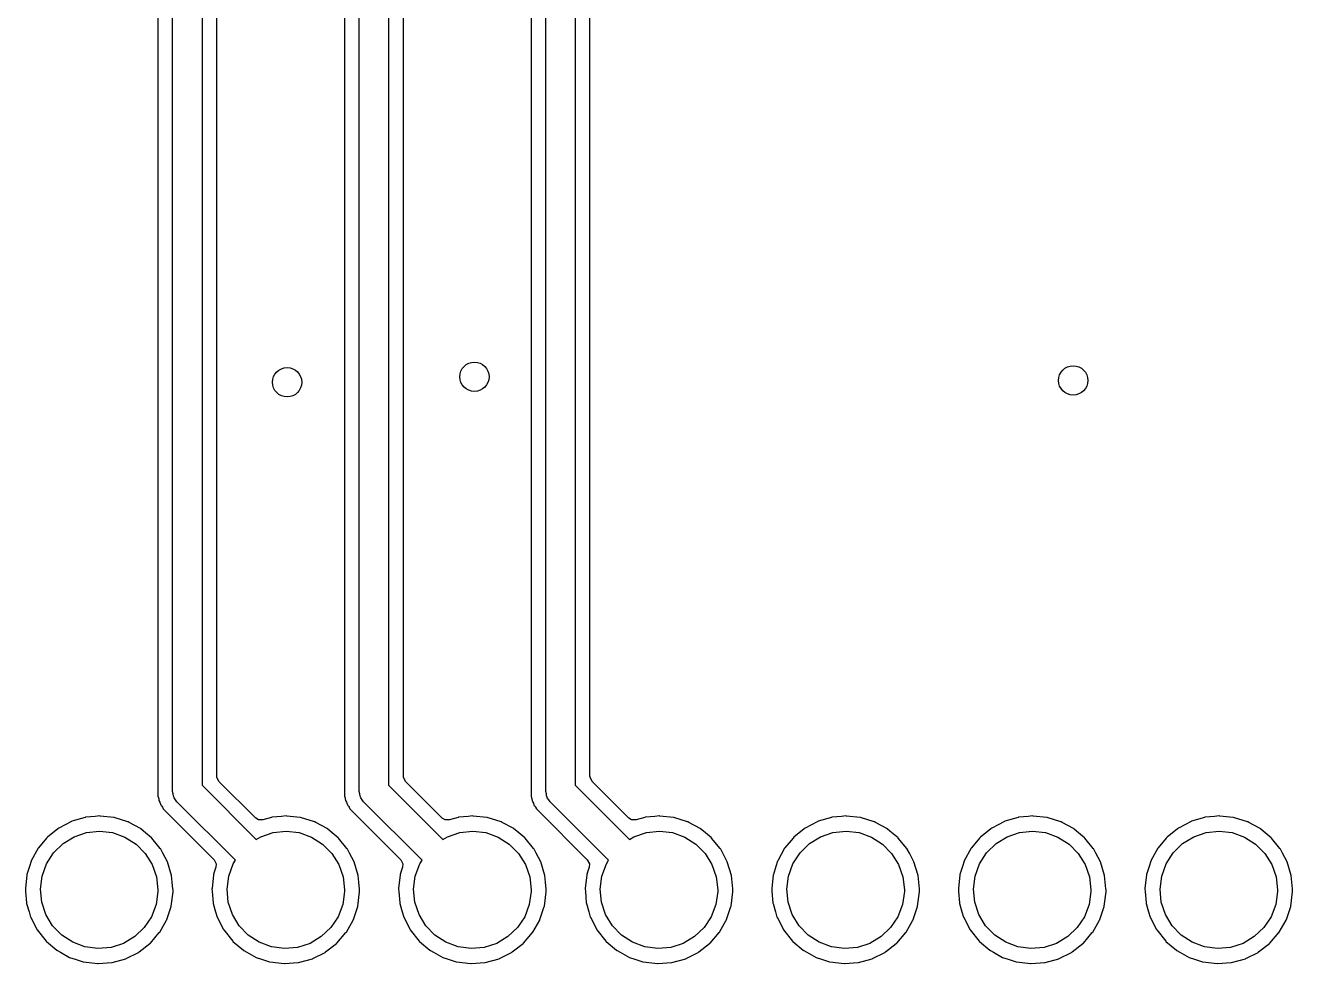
# Model space of a CAD drawing. Extents: x 0.4 to 11.3, y -7.9 to -0.4.
# Drawn here: x 4.69 to 5.37, y -5.23 to -4.727 of the extents above; entities that cross this region are included whole.
import ezdxf

# ---------------------------------------------------------------- set-up
doc = ezdxf.new("R2010")
doc.units = 0
doc.header["$MEASUREMENT"] = 0
doc.layers.add('BLACK', color=7, linetype='CONTINUOUS')

msp = doc.modelspace()

# ---------------------------------------------------------------- linework, layer by layer
at = {"layer": 'BLACK', "linetype": 'CONTINUOUS'}
for p, q in [((4.86935, -5.13762), (4.86935, -4.34387)), ((4.8851, -4.3406), (4.8851, -5.13436)), ((4.9851, -4.46148), (4.9851, -5.13436)), ((4.96935, -5.13762), (4.96935, -4.46474)), ((4.76935, -5.13762), (4.76935, -4.50096)), ((4.7851, -4.4977), (4.7851, -5.13436)), ((4.76146, -4.6238), (4.76146, -5.14012)), ((4.79299, -5.12947), (4.79299, -4.61831)), ((4.86146, -4.6238), (4.86146, -5.14012)), ((4.89299, -5.12947), (4.89299, -4.61831)), ((4.96146, -4.6238), (4.96146, -5.14012)), ((4.99299, -5.12947), (4.99299, -4.61831)), ((4.7851, -5.13436), (4.81414, -5.1634)), ((4.79304, -5.13008), (4.79299, -5.12947)), ((4.79413, -5.13223), (4.79304, -5.13008)), ((4.81387, -5.15196), (4.79413, -5.13223)), ((4.8851, -5.13436), (4.91414, -5.1634)), ((4.89304, -5.13008), (4.89299, -5.12947)), ((4.89413, -5.13223), (4.89304, -5.13008)), ((4.91387, -5.15196), (4.89413, -5.13223)), ((4.9851, -5.13436), (5.01414, -5.1634)), ((4.99304, -5.13008), (4.99299, -5.12947)), ((4.99413, -5.13223), (4.99304, -5.13008)), ((5.01387, -5.15196), (4.99413, -5.13223)), ((4.76146, -5.14012), (4.76175, -5.14102)), ((4.76175, -5.14102), (4.76189, -5.14161)), ((4.76964, -5.1389), (4.76935, -5.13762)), ((4.76979, -5.14021), (4.76964, -5.1389)), ((4.77003, -5.14059), (4.76979, -5.14021)), ((4.77013, -5.14103), (4.77003, -5.14059)), ((4.77095, -5.14206), (4.77013, -5.14103)), ((4.86146, -5.14012), (4.86175, -5.14102)), ((4.86175, -5.14102), (4.86189, -5.14161)), ((4.86964, -5.1389), (4.86935, -5.13762)), ((4.86979, -5.14021), (4.86964, -5.1389)), ((4.87003, -5.14059), (4.86979, -5.14021)), ((4.87013, -5.14103), (4.87003, -5.14059)), ((4.87095, -5.14206), (4.87013, -5.14103)), ((4.96146, -5.14012), (4.96175, -5.14102)), ((4.96175, -5.14102), (4.96189, -5.14161)), ((4.96964, -5.1389), (4.96935, -5.13762)), ((4.96979, -5.14021), (4.96964, -5.1389)), ((4.97003, -5.14059), (4.96979, -5.14021)), ((4.97013, -5.14103), (4.97003, -5.14059)), ((4.97095, -5.14206), (4.97013, -5.14103)), ((4.76189, -5.14161), (4.76204, -5.14255)), ((4.76204, -5.14255), (4.76247, -5.1434)), ((4.76247, -5.1434), (4.76271, -5.14396)), ((4.76271, -5.14396), (4.763, -5.14487)), ((4.763, -5.14487), (4.76318, -5.14511)), ((4.76318, -5.14511), (4.76356, -5.14563)), ((4.76356, -5.14563), (4.76388, -5.14616)), ((4.76388, -5.14616), (4.76431, -5.147)), ((4.76431, -5.147), (4.7652, -5.14789)), ((4.7652, -5.14789), (4.7652, -5.14789)), ((4.7652, -5.14789), (4.79158, -5.17427)), ((4.77165, -5.14318), (4.77095, -5.14206)), ((4.80299, -5.17452), (4.77165, -5.14318)), ((4.86189, -5.14161), (4.86204, -5.14255)), ((4.86204, -5.14255), (4.86247, -5.1434)), ((4.86247, -5.1434), (4.86271, -5.14396)), ((4.86271, -5.14396), (4.863, -5.14487)), ((4.863, -5.14487), (4.86318, -5.14511)), ((4.86318, -5.14511), (4.86356, -5.14563)), ((4.86356, -5.14563), (4.86388, -5.14616)), ((4.86388, -5.14616), (4.86431, -5.147)), ((4.86431, -5.147), (4.8652, -5.14789)), ((4.8652, -5.14789), (4.8652, -5.14789)), ((4.8652, -5.14789), (4.89158, -5.17427)), ((4.87165, -5.14318), (4.87095, -5.14206)), ((4.90299, -5.17452), (4.87165, -5.14318)), ((4.96189, -5.14161), (4.96204, -5.14255)), ((4.96204, -5.14255), (4.96247, -5.1434)), ((4.96247, -5.1434), (4.96271, -5.14396)), ((4.96271, -5.14396), (4.963, -5.14487)), ((4.963, -5.14487), (4.96318, -5.14511)), ((4.96318, -5.14511), (4.96356, -5.14563)), ((4.96356, -5.14563), (4.96388, -5.14616)), ((4.96388, -5.14616), (4.96431, -5.147)), ((4.96431, -5.147), (4.9652, -5.14789)), ((4.9652, -5.14789), (4.9652, -5.14789)), ((4.9652, -5.14789), (4.99158, -5.17427)), ((4.97165, -5.14318), (4.97095, -5.14206)), ((5.00299, -5.17452), (4.97165, -5.14318)), ((4.71517, -5.1537), (4.70833, -5.15727)), ((4.71536, -5.15364), (4.71517, -5.1537)), ((4.7224, -5.15157), (4.71536, -5.15364)), ((4.71536, -5.15364), (4.71536, -5.15364)), ((4.72258, -5.15151), (4.7224, -5.15157)), ((4.7224, -5.15157), (4.7224, -5.15157)), ((4.72277, -5.1515), (4.72258, -5.15151)), ((4.72775, -5.15104), (4.72277, -5.1515)), ((4.72277, -5.1515), (4.72277, -5.1515)), ((4.73028, -5.15081), (4.72775, -5.15104)), ((4.73047, -5.15083), (4.73028, -5.15081)), ((4.73777, -5.1516), (4.73047, -5.15083)), ((4.73047, -5.15083), (4.73047, -5.15083)), ((4.73796, -5.15162), (4.73777, -5.1516)), ((4.73777, -5.1516), (4.73777, -5.1516)), ((4.74534, -5.15391), (4.73796, -5.15162)), ((4.74551, -5.154), (4.74534, -5.15391)), ((4.74604, -5.15429), (4.74551, -5.154)), ((4.74551, -5.154), (4.74551, -5.154)), ((4.75213, -5.15758), (4.74604, -5.15429)), ((4.81532, -5.15288), (4.81387, -5.15196)), ((4.81772, -5.15294), (4.81532, -5.15288)), ((4.8224, -5.15157), (4.81772, -5.15294)), ((4.82258, -5.15151), (4.8224, -5.15157)), ((4.8224, -5.15157), (4.8224, -5.15157)), ((4.82277, -5.1515), (4.82258, -5.15151)), ((4.82775, -5.15104), (4.82277, -5.1515)), ((4.82277, -5.1515), (4.82277, -5.1515)), ((4.83028, -5.15081), (4.82775, -5.15104)), ((4.83047, -5.15083), (4.83028, -5.15081)), ((4.83777, -5.1516), (4.83047, -5.15083)), ((4.83047, -5.15083), (4.83047, -5.15083)), ((4.83796, -5.15162), (4.83777, -5.1516)), ((4.83777, -5.1516), (4.83777, -5.1516)), ((4.84534, -5.15391), (4.83796, -5.15162)), ((4.84551, -5.154), (4.84534, -5.15391)), ((4.84604, -5.15429), (4.84551, -5.154)), ((4.84551, -5.154), (4.84551, -5.154)), ((4.85213, -5.15758), (4.84604, -5.15429)), ((4.91532, -5.15288), (4.91387, -5.15196)), ((4.91772, -5.15294), (4.91532, -5.15288)), ((4.9224, -5.15157), (4.91772, -5.15294)), ((4.92258, -5.15151), (4.9224, -5.15157)), ((4.9224, -5.15157), (4.9224, -5.15157)), ((4.92277, -5.1515), (4.92258, -5.15151)), ((4.92775, -5.15104), (4.92277, -5.1515)), ((4.92277, -5.1515), (4.92277, -5.1515)), ((4.93028, -5.15081), (4.92775, -5.15104)), ((4.93047, -5.15083), (4.93028, -5.15081)), ((4.93777, -5.1516), (4.93047, -5.15083)), ((4.93047, -5.15083), (4.93047, -5.15083)), ((4.93796, -5.15162), (4.93777, -5.1516)), ((4.93777, -5.1516), (4.93777, -5.1516)), ((4.94534, -5.15391), (4.93796, -5.15162)), ((4.94551, -5.154), (4.94534, -5.15391)), ((4.94604, -5.15429), (4.94551, -5.154)), ((4.94551, -5.154), (4.94551, -5.154)), ((4.95213, -5.15758), (4.94604, -5.15429)), ((5.01532, -5.15288), (5.01387, -5.15196)), ((5.01772, -5.15294), (5.01532, -5.15288)), ((5.0224, -5.15157), (5.01772, -5.15294)), ((5.02258, -5.15151), (5.0224, -5.15157)), ((5.0224, -5.15157), (5.0224, -5.15157)), ((5.02277, -5.1515), (5.02258, -5.15151)), ((5.02775, -5.15104), (5.02277, -5.1515)), ((5.02277, -5.1515), (5.02277, -5.1515)), ((5.03028, -5.15081), (5.02775, -5.15104)), ((5.03047, -5.15083), (5.03028, -5.15081)), ((5.03777, -5.1516), (5.03047, -5.15083)), ((5.03047, -5.15083), (5.03047, -5.15083)), ((5.03796, -5.15162), (5.03777, -5.1516)), ((5.03777, -5.1516), (5.03777, -5.1516)), ((5.04534, -5.15391), (5.03796, -5.15162)), ((5.04551, -5.154), (5.04534, -5.15391)), ((5.04604, -5.15429), (5.04551, -5.154)), ((5.04551, -5.154), (5.04551, -5.154)), ((5.05213, -5.15758), (5.04604, -5.15429)), ((5.11517, -5.1537), (5.10833, -5.15727)), ((5.11536, -5.15364), (5.11517, -5.1537)), ((5.1224, -5.15157), (5.11536, -5.15364)), ((5.11536, -5.15364), (5.11536, -5.15364)), ((5.12258, -5.15151), (5.1224, -5.15157)), ((5.1224, -5.15157), (5.1224, -5.15157)), ((5.12277, -5.1515), (5.12258, -5.15151)), ((5.12775, -5.15104), (5.12277, -5.1515)), ((5.12277, -5.1515), (5.12277, -5.1515)), ((5.13028, -5.15081), (5.12775, -5.15104)), ((5.13047, -5.15083), (5.13028, -5.15081)), ((5.13777, -5.1516), (5.13047, -5.15083)), ((5.13047, -5.15083), (5.13047, -5.15083)), ((5.13796, -5.15162), (5.13777, -5.1516)), ((5.13777, -5.1516), (5.13777, -5.1516)), ((5.14534, -5.15391), (5.13796, -5.15162)), ((5.14551, -5.154), (5.14534, -5.15391)), ((5.14604, -5.15429), (5.14551, -5.154)), ((5.14551, -5.154), (5.14551, -5.154)), ((5.15213, -5.15758), (5.14604, -5.15429)), ((5.21517, -5.1537), (5.20833, -5.15727)), ((5.21536, -5.15364), (5.21517, -5.1537)), ((5.2224, -5.15157), (5.21536, -5.15364)), ((5.21536, -5.15364), (5.21536, -5.15364)), ((5.22258, -5.15151), (5.2224, -5.15157)), ((5.2224, -5.15157), (5.2224, -5.15157)), ((5.22277, -5.1515), (5.22258, -5.15151)), ((5.22775, -5.15104), (5.22277, -5.1515)), ((5.22277, -5.1515), (5.22277, -5.1515)), ((5.23028, -5.15081), (5.22775, -5.15104)), ((5.23047, -5.15083), (5.23028, -5.15081)), ((5.23777, -5.1516), (5.23047, -5.15083)), ((5.23047, -5.15083), (5.23047, -5.15083)), ((5.23796, -5.15162), (5.23777, -5.1516)), ((5.23777, -5.1516), (5.23777, -5.1516)), ((5.24534, -5.15391), (5.23796, -5.15162)), ((5.24551, -5.154), (5.24534, -5.15391)), ((5.24604, -5.15429), (5.24551, -5.154)), ((5.24551, -5.154), (5.24551, -5.154)), ((5.25213, -5.15758), (5.24604, -5.15429)), ((5.31517, -5.1537), (5.30833, -5.15727)), ((5.31536, -5.15364), (5.31517, -5.1537)), ((5.3224, -5.15157), (5.31536, -5.15364)), ((5.31536, -5.15364), (5.31536, -5.15364)), ((5.32258, -5.15151), (5.3224, -5.15157)), ((5.3224, -5.15157), (5.3224, -5.15157)), ((5.32277, -5.1515), (5.32258, -5.15151)), ((5.32775, -5.15104), (5.32277, -5.1515)), ((5.32277, -5.1515), (5.32277, -5.1515)), ((5.33028, -5.15081), (5.32775, -5.15104)), ((5.33047, -5.15083), (5.33028, -5.15081)), ((5.33777, -5.1516), (5.33047, -5.15083)), ((5.33047, -5.15083), (5.33047, -5.15083)), ((5.33796, -5.15162), (5.33777, -5.1516)), ((5.33777, -5.1516), (5.33777, -5.1516)), ((5.34534, -5.15391), (5.33796, -5.15162)), ((5.34551, -5.154), (5.34534, -5.15391)), ((5.34604, -5.15429), (5.34551, -5.154)), ((5.34551, -5.154), (5.34551, -5.154)), ((5.35213, -5.15758), (5.34604, -5.15429)), ((4.7078, -5.1577), (4.70231, -5.16211)), ((4.70818, -5.15739), (4.7078, -5.1577)), ((4.70833, -5.15727), (4.70818, -5.15739)), ((4.70818, -5.15739), (4.70818, -5.15739)), ((4.71659, -5.1619), (4.72324, -5.15963)), ((4.72324, -5.15963), (4.73022, -5.1589)), ((4.73022, -5.1589), (4.73719, -5.15973)), ((4.73719, -5.15973), (4.74381, -5.16209)), ((4.75228, -5.1577), (4.75213, -5.15758)), ((4.75378, -5.15894), (4.75228, -5.1577)), ((4.75228, -5.1577), (4.75228, -5.1577)), ((4.75809, -5.1625), (4.75378, -5.15894)), ((4.81659, -5.1619), (4.82324, -5.15963)), ((4.82324, -5.15963), (4.83022, -5.1589)), ((4.83022, -5.1589), (4.83719, -5.15973)), ((4.83719, -5.15973), (4.84381, -5.16209)), ((4.85228, -5.1577), (4.85213, -5.15758)), ((4.85378, -5.15894), (4.85228, -5.1577)), ((4.85228, -5.1577), (4.85228, -5.1577)), ((4.85809, -5.1625), (4.85378, -5.15894)), ((4.91659, -5.1619), (4.92324, -5.15963)), ((4.92324, -5.15963), (4.93022, -5.1589)), ((4.93022, -5.1589), (4.93719, -5.15973)), ((4.93719, -5.15973), (4.94381, -5.16209)), ((4.95228, -5.1577), (4.95213, -5.15758)), ((4.95378, -5.15894), (4.95228, -5.1577)), ((4.95228, -5.1577), (4.95228, -5.1577)), ((4.95809, -5.1625), (4.95378, -5.15894)), ((5.01659, -5.1619), (5.02324, -5.15963)), ((5.02324, -5.15963), (5.03022, -5.1589)), ((5.03022, -5.1589), (5.03719, -5.15973)), ((5.03719, -5.15973), (5.04381, -5.16209)), ((5.05228, -5.1577), (5.05213, -5.15758)), ((5.05378, -5.15894), (5.05228, -5.1577)), ((5.05228, -5.1577), (5.05228, -5.1577)), ((5.05809, -5.1625), (5.05378, -5.15894)), ((5.1078, -5.1577), (5.10231, -5.16211)), ((5.10818, -5.15739), (5.1078, -5.1577)), ((5.10833, -5.15727), (5.10818, -5.15739)), ((5.10818, -5.15739), (5.10818, -5.15739)), ((5.11659, -5.1619), (5.12324, -5.15963)), ((5.12324, -5.15963), (5.13022, -5.1589)), ((5.13022, -5.1589), (5.13719, -5.15973)), ((5.13719, -5.15973), (5.14381, -5.16209)), ((5.15228, -5.1577), (5.15213, -5.15758)), ((5.15378, -5.15894), (5.15228, -5.1577)), ((5.15228, -5.1577), (5.15228, -5.1577)), ((5.15809, -5.1625), (5.15378, -5.15894)), ((5.2078, -5.1577), (5.20231, -5.16211)), ((5.20818, -5.15739), (5.2078, -5.1577)), ((5.20833, -5.15727), (5.20818, -5.15739)), ((5.20818, -5.15739), (5.20818, -5.15739)), ((5.21659, -5.1619), (5.22324, -5.15963)), ((5.22324, -5.15963), (5.23022, -5.1589)), ((5.23022, -5.1589), (5.23719, -5.15973)), ((5.23719, -5.15973), (5.24381, -5.16209)), ((5.25228, -5.1577), (5.25213, -5.15758)), ((5.25378, -5.15894), (5.25228, -5.1577)), ((5.25228, -5.1577), (5.25228, -5.1577)), ((5.25809, -5.1625), (5.25378, -5.15894)), ((5.3078, -5.1577), (5.30231, -5.16211)), ((5.30818, -5.15739), (5.3078, -5.1577)), ((5.30833, -5.15727), (5.30818, -5.15739)), ((5.30818, -5.15739), (5.30818, -5.15739)), ((5.31659, -5.1619), (5.32324, -5.15963)), ((5.32324, -5.15963), (5.33022, -5.1589)), ((5.33022, -5.1589), (5.33719, -5.15973)), ((5.33719, -5.15973), (5.34381, -5.16209)), ((5.35228, -5.1577), (5.35213, -5.15758)), ((5.35378, -5.15894), (5.35228, -5.1577)), ((5.35228, -5.1577), (5.35228, -5.1577)), ((5.35809, -5.1625), (5.35378, -5.15894)), ((4.69734, -5.16803), (4.69362, -5.1748)), ((4.69746, -5.16789), (4.69734, -5.16803)), ((4.70184, -5.16267), (4.69746, -5.16789)), ((4.69746, -5.16789), (4.69746, -5.16789)), ((4.70231, -5.16211), (4.70184, -5.16267)), ((4.70559, -5.17049), (4.71061, -5.16557)), ((4.71061, -5.16557), (4.71659, -5.1619)), ((4.74381, -5.16209), (4.74974, -5.16585)), ((4.74974, -5.16585), (4.75468, -5.17083)), ((4.75821, -5.16265), (4.75809, -5.1625)), ((4.76274, -5.16821), (4.75821, -5.16265)), ((4.75821, -5.16265), (4.75821, -5.16265)), ((4.76297, -5.16849), (4.76274, -5.16821)), ((4.81414, -5.1634), (4.81659, -5.1619)), ((4.84381, -5.16209), (4.84974, -5.16585)), ((4.84974, -5.16585), (4.85468, -5.17083)), ((4.85821, -5.16265), (4.85809, -5.1625)), ((4.86274, -5.16821), (4.85821, -5.16265)), ((4.85821, -5.16265), (4.85821, -5.16265)), ((4.86297, -5.16849), (4.86274, -5.16821)), ((4.91414, -5.1634), (4.91659, -5.1619)), ((4.94381, -5.16209), (4.94974, -5.16585)), ((4.94974, -5.16585), (4.95468, -5.17083)), ((4.95821, -5.16265), (4.95809, -5.1625)), ((4.96274, -5.16821), (4.95821, -5.16265)), ((4.95821, -5.16265), (4.95821, -5.16265)), ((4.96297, -5.16849), (4.96274, -5.16821)), ((5.01414, -5.1634), (5.01659, -5.1619)), ((5.04381, -5.16209), (5.04974, -5.16585)), ((5.04974, -5.16585), (5.05468, -5.17083)), ((5.05821, -5.16265), (5.05809, -5.1625)), ((5.06274, -5.16821), (5.05821, -5.16265)), ((5.05821, -5.16265), (5.05821, -5.16265)), ((5.06297, -5.16849), (5.06274, -5.16821)), ((5.09734, -5.16803), (5.09362, -5.1748)), ((5.09746, -5.16789), (5.09734, -5.16803)), ((5.10184, -5.16267), (5.09746, -5.16789)), ((5.09746, -5.16789), (5.09746, -5.16789)), ((5.10231, -5.16211), (5.10184, -5.16267)), ((5.10559, -5.17049), (5.11061, -5.16557)), ((5.11061, -5.16557), (5.11659, -5.1619)), ((5.14381, -5.16209), (5.14974, -5.16585)), ((5.14974, -5.16585), (5.15468, -5.17083)), ((5.15821, -5.16265), (5.15809, -5.1625)), ((5.16274, -5.16821), (5.15821, -5.16265)), ((5.15821, -5.16265), (5.15821, -5.16265)), ((5.16297, -5.16849), (5.16274, -5.16821)), ((5.19734, -5.16803), (5.19362, -5.1748)), ((5.19746, -5.16789), (5.19734, -5.16803)), ((5.20184, -5.16267), (5.19746, -5.16789)), ((5.19746, -5.16789), (5.19746, -5.16789)), ((5.20231, -5.16211), (5.20184, -5.16267)), ((5.20559, -5.17049), (5.21061, -5.16557)), ((5.21061, -5.16557), (5.21659, -5.1619)), ((5.24381, -5.16209), (5.24974, -5.16585)), ((5.24974, -5.16585), (5.25468, -5.17083)), ((5.25821, -5.16265), (5.25809, -5.1625)), ((5.26274, -5.16821), (5.25821, -5.16265)), ((5.25821, -5.16265), (5.25821, -5.16265)), ((5.26297, -5.16849), (5.26274, -5.16821)), ((5.29734, -5.16803), (5.29362, -5.1748)), ((5.29746, -5.16789), (5.29734, -5.16803)), ((5.30184, -5.16267), (5.29746, -5.16789)), ((5.29746, -5.16789), (5.29746, -5.16789)), ((5.30231, -5.16211), (5.30184, -5.16267)), ((5.30559, -5.17049), (5.31061, -5.16557)), ((5.31061, -5.16557), (5.31659, -5.1619)), ((5.34381, -5.16209), (5.34974, -5.16585)), ((5.34974, -5.16585), (5.35468, -5.17083)), ((5.35821, -5.16265), (5.35809, -5.1625)), ((5.36274, -5.16821), (5.35821, -5.16265)), ((5.35821, -5.16265), (5.35821, -5.16265)), ((5.36297, -5.16849), (5.36274, -5.16821)), ((4.69356, -5.17498), (4.69266, -5.17783)), ((4.69362, -5.1748), (4.69356, -5.17498)), ((4.69356, -5.17498), (4.69356, -5.17498)), ((4.70179, -5.17639), (4.70559, -5.17049)), ((4.75468, -5.17083), (4.7584, -5.17678)), ((4.76306, -5.16866), (4.76297, -5.16849)), ((4.76416, -5.17073), (4.76306, -5.16866)), ((4.76306, -5.16866), (4.76306, -5.16866)), ((4.76659, -5.17531), (4.76416, -5.17073)), ((4.79158, -5.17427), (4.79267, -5.17642)), ((4.80179, -5.17639), (4.80299, -5.17452)), ((4.85468, -5.17083), (4.8584, -5.17678)), ((4.86306, -5.16866), (4.86297, -5.16849)), ((4.86416, -5.17073), (4.86306, -5.16866)), ((4.86306, -5.16866), (4.86306, -5.16866)), ((4.86659, -5.17531), (4.86416, -5.17073)), ((4.89158, -5.17427), (4.89267, -5.17642)), ((4.90179, -5.17639), (4.90299, -5.17452)), ((4.95468, -5.17083), (4.9584, -5.17678)), ((4.96306, -5.16866), (4.96297, -5.16849)), ((4.96416, -5.17073), (4.96306, -5.16866)), ((4.96306, -5.16866), (4.96306, -5.16866)), ((4.96659, -5.17531), (4.96416, -5.17073)), ((4.99158, -5.17427), (4.99267, -5.17642)), ((5.00179, -5.17639), (5.00299, -5.17452)), ((5.05468, -5.17083), (5.0584, -5.17678)), ((5.06306, -5.16866), (5.06297, -5.16849)), ((5.06416, -5.17073), (5.06306, -5.16866)), ((5.06306, -5.16866), (5.06306, -5.16866)), ((5.06659, -5.17531), (5.06416, -5.17073)), ((5.09356, -5.17498), (5.09266, -5.17783)), ((5.09362, -5.1748), (5.09356, -5.17498)), ((5.09356, -5.17498), (5.09356, -5.17498)), ((5.10179, -5.17639), (5.10559, -5.17049)), ((5.15468, -5.17083), (5.1584, -5.17678)), ((5.16306, -5.16866), (5.16297, -5.16849)), ((5.16416, -5.17073), (5.16306, -5.16866)), ((5.16306, -5.16866), (5.16306, -5.16866)), ((5.16659, -5.17531), (5.16416, -5.17073)), ((5.19356, -5.17498), (5.19266, -5.17783)), ((5.19362, -5.1748), (5.19356, -5.17498)), ((5.19356, -5.17498), (5.19356, -5.17498)), ((5.20179, -5.17639), (5.20559, -5.17049)), ((5.25468, -5.17083), (5.2584, -5.17678)), ((5.26306, -5.16866), (5.26297, -5.16849)), ((5.26416, -5.17073), (5.26306, -5.16866)), ((5.26306, -5.16866), (5.26306, -5.16866)), ((5.26659, -5.17531), (5.26416, -5.17073)), ((5.29356, -5.17498), (5.29266, -5.17783)), ((5.29362, -5.1748), (5.29356, -5.17498)), ((5.29356, -5.17498), (5.29356, -5.17498)), ((5.30179, -5.17639), (5.30559, -5.17049)), ((5.35468, -5.17083), (5.3584, -5.17678)), ((5.36306, -5.16866), (5.36297, -5.16849)), ((5.36416, -5.17073), (5.36306, -5.16866)), ((5.36306, -5.16866), (5.36306, -5.16866)), ((5.36659, -5.17531), (5.36416, -5.17073)), ((4.69266, -5.17783), (4.69128, -5.18216)), ((4.69939, -5.18299), (4.70179, -5.17639)), ((4.7584, -5.17678), (4.76071, -5.18342)), ((4.76883, -5.18271), (4.76659, -5.17531)), ((4.79166, -5.181), (4.79128, -5.18216)), ((4.79254, -5.17821), (4.79166, -5.181)), ((4.79267, -5.17642), (4.79254, -5.17821)), ((4.79939, -5.18299), (4.80179, -5.17639)), ((4.8584, -5.17678), (4.86071, -5.18342)), ((4.86883, -5.18271), (4.86659, -5.17531)), ((4.89166, -5.181), (4.89128, -5.18216)), ((4.89254, -5.17821), (4.89166, -5.181)), ((4.89267, -5.17642), (4.89254, -5.17821)), ((4.89939, -5.18299), (4.90179, -5.17639)), ((4.9584, -5.17678), (4.96071, -5.18342)), ((4.96883, -5.18271), (4.96659, -5.17531)), ((4.99166, -5.181), (4.99128, -5.18216)), ((4.99254, -5.17821), (4.99166, -5.181)), ((4.99267, -5.17642), (4.99254, -5.17821)), ((4.99939, -5.18299), (5.00179, -5.17639)), ((5.0584, -5.17678), (5.06071, -5.18342)), ((5.06883, -5.18271), (5.06659, -5.17531)), ((5.09266, -5.17783), (5.09128, -5.18216)), ((5.09939, -5.18299), (5.10179, -5.17639)), ((5.1584, -5.17678), (5.16071, -5.18342)), ((5.16883, -5.18271), (5.16659, -5.17531)), ((5.19266, -5.17783), (5.19128, -5.18216)), ((5.19939, -5.18299), (5.20179, -5.17639)), ((5.2584, -5.17678), (5.26071, -5.18342)), ((5.26883, -5.18271), (5.26659, -5.17531)), ((5.29266, -5.17783), (5.29128, -5.18216)), ((5.29939, -5.18299), (5.30179, -5.17639)), ((5.3584, -5.17678), (5.36071, -5.18342)), ((5.36883, -5.18271), (5.36659, -5.17531)), ((4.69126, -5.18235), (4.69045, -5.18965)), ((4.69128, -5.18216), (4.69126, -5.18235)), ((4.69126, -5.18235), (4.69126, -5.18235)), ((4.69851, -5.18995), (4.69939, -5.18299)), ((4.76071, -5.18342), (4.7615, -5.19039)), ((4.76918, -5.18634), (4.76883, -5.18271)), ((4.76954, -5.19003), (4.76918, -5.18634)), ((4.79126, -5.18235), (4.79045, -5.18965)), ((4.79128, -5.18216), (4.79126, -5.18235)), ((4.79126, -5.18235), (4.79126, -5.18235)), ((4.79851, -5.18995), (4.79939, -5.18299)), ((4.86071, -5.18342), (4.8615, -5.19039)), ((4.86918, -5.18634), (4.86883, -5.18271)), ((4.86954, -5.19003), (4.86918, -5.18634)), ((4.89126, -5.18235), (4.89045, -5.18965)), ((4.89128, -5.18216), (4.89126, -5.18235)), ((4.89126, -5.18235), (4.89126, -5.18235)), ((4.89851, -5.18995), (4.89939, -5.18299)), ((4.96071, -5.18342), (4.9615, -5.19039)), ((4.96918, -5.18634), (4.96883, -5.18271)), ((4.96954, -5.19003), (4.96918, -5.18634)), ((4.99126, -5.18235), (4.99045, -5.18965)), ((4.99128, -5.18216), (4.99126, -5.18235)), ((4.99126, -5.18235), (4.99126, -5.18235)), ((4.99851, -5.18995), (4.99939, -5.18299)), ((5.06071, -5.18342), (5.0615, -5.19039)), ((5.06918, -5.18634), (5.06883, -5.18271)), ((5.06953, -5.18984), (5.06918, -5.18634)), ((5.09126, -5.18235), (5.09045, -5.18965)), ((5.09128, -5.18216), (5.09126, -5.18235)), ((5.09126, -5.18235), (5.09126, -5.18235)), ((5.09851, -5.18995), (5.09939, -5.18299)), ((5.16071, -5.18342), (5.1615, -5.19039)), ((5.16918, -5.18634), (5.16883, -5.18271)), ((5.16953, -5.18984), (5.16918, -5.18634)), ((5.19126, -5.18235), (5.19045, -5.18965)), ((5.19128, -5.18216), (5.19126, -5.18235)), ((5.19126, -5.18235), (5.19126, -5.18235)), ((5.19851, -5.18995), (5.19939, -5.18299)), ((5.26071, -5.18342), (5.2615, -5.19039)), ((5.26918, -5.18634), (5.26883, -5.18271)), ((5.26953, -5.18984), (5.26918, -5.18634)), ((5.29126, -5.18235), (5.29045, -5.18965)), ((5.29128, -5.18216), (5.29126, -5.18235)), ((5.29126, -5.18235), (5.29126, -5.18235)), ((5.29851, -5.18995), (5.29939, -5.18299)), ((5.36071, -5.18342), (5.3615, -5.19039)), ((5.36918, -5.18634), (5.36883, -5.18271)), ((5.36953, -5.18984), (5.36918, -5.18634)), ((4.69045, -5.18965), (4.69042, -5.18984)), ((4.69042, -5.18984), (4.69055, -5.19134)), ((4.69055, -5.19134), (4.69105, -5.19735)), ((4.69919, -5.19694), (4.69851, -5.18995)), ((4.76148, -5.19127), (4.76051, -5.19823)), ((4.7615, -5.19039), (4.76148, -5.19127)), ((4.7686, -5.19916), (4.76956, -5.1915)), ((4.76958, -5.19039), (4.76954, -5.19003)), ((4.76956, -5.1915), (4.76958, -5.19039)), ((4.79045, -5.18965), (4.79042, -5.18984)), ((4.79042, -5.18984), (4.79055, -5.19134)), ((4.79055, -5.19134), (4.79105, -5.19735)), ((4.79919, -5.19694), (4.79851, -5.18995)), ((4.86148, -5.19127), (4.86051, -5.19823)), ((4.8615, -5.19039), (4.86148, -5.19127)), ((4.8686, -5.19916), (4.86956, -5.1915)), ((4.86958, -5.19039), (4.86954, -5.19003)), ((4.86956, -5.1915), (4.86958, -5.19039)), ((4.89045, -5.18965), (4.89042, -5.18984)), ((4.89042, -5.18984), (4.89055, -5.19134)), ((4.89055, -5.19134), (4.89105, -5.19735)), ((4.89919, -5.19694), (4.89851, -5.18995)), ((4.96148, -5.19127), (4.96051, -5.19823)), ((4.9615, -5.19039), (4.96148, -5.19127)), ((4.9686, -5.19916), (4.96956, -5.1915)), ((4.96958, -5.19039), (4.96954, -5.19003)), ((4.96956, -5.1915), (4.96958, -5.19039)), ((4.99045, -5.18965), (4.99042, -5.18984)), ((4.99042, -5.18984), (4.99055, -5.19134)), ((4.99055, -5.19134), (4.99105, -5.19735)), ((4.99919, -5.19694), (4.99851, -5.18995)), ((5.06148, -5.19127), (5.06051, -5.19823)), ((5.0615, -5.19039), (5.06148, -5.19127)), ((5.0686, -5.19916), (5.06956, -5.1915)), ((5.06954, -5.19003), (5.06953, -5.18984)), ((5.06958, -5.19039), (5.06954, -5.19003)), ((5.06956, -5.1915), (5.06958, -5.19039)), ((5.09045, -5.18965), (5.09042, -5.18984)), ((5.09042, -5.18984), (5.09055, -5.19134)), ((5.09055, -5.19134), (5.09105, -5.19735)), ((5.09919, -5.19694), (5.09851, -5.18995)), ((5.16148, -5.19127), (5.16051, -5.19823)), ((5.1615, -5.19039), (5.16148, -5.19127)), ((5.1686, -5.19916), (5.16956, -5.1915)), ((5.16954, -5.19003), (5.16953, -5.18984)), ((5.16958, -5.19039), (5.16954, -5.19003)), ((5.16956, -5.1915), (5.16958, -5.19039)), ((5.19045, -5.18965), (5.19042, -5.18984)), ((5.19042, -5.18984), (5.19055, -5.19134)), ((5.19055, -5.19134), (5.19105, -5.19735)), ((5.19919, -5.19694), (5.19851, -5.18995)), ((5.26148, -5.19127), (5.26051, -5.19823)), ((5.2615, -5.19039), (5.26148, -5.19127)), ((5.2686, -5.19916), (5.26956, -5.1915)), ((5.26954, -5.19003), (5.26953, -5.18984)), ((5.26958, -5.19039), (5.26954, -5.19003)), ((5.26956, -5.1915), (5.26958, -5.19039)), ((5.29045, -5.18965), (5.29042, -5.18984)), ((5.29042, -5.18984), (5.29055, -5.19134)), ((5.29055, -5.19134), (5.29105, -5.19735)), ((5.29919, -5.19694), (5.29851, -5.18995)), ((5.36148, -5.19127), (5.36051, -5.19823)), ((5.3615, -5.19039), (5.36148, -5.19127)), ((5.3686, -5.19916), (5.36956, -5.1915)), ((5.36954, -5.19003), (5.36953, -5.18984)), ((5.36958, -5.19039), (5.36954, -5.19003)), ((5.36956, -5.1915), (5.36958, -5.19039)), ((4.69105, -5.19735), (4.69107, -5.19754)), ((4.69107, -5.19754), (4.69112, -5.19772)), ((4.69112, -5.19772), (4.69112, -5.19772)), ((4.69112, -5.19772), (4.69238, -5.20212)), ((4.69238, -5.20212), (4.6932, -5.20496)), ((4.70141, -5.2036), (4.69919, -5.19694)), ((4.76051, -5.19823), (4.75801, -5.20479)), ((4.76622, -5.2063), (4.76854, -5.19934)), ((4.76854, -5.19934), (4.7686, -5.19916)), ((4.76854, -5.19934), (4.76854, -5.19934)), ((4.79105, -5.19735), (4.79107, -5.19754)), ((4.79107, -5.19754), (4.79112, -5.19772)), ((4.79112, -5.19772), (4.79112, -5.19772)), ((4.79112, -5.19772), (4.79238, -5.20212)), ((4.79238, -5.20212), (4.7932, -5.20496)), ((4.80141, -5.2036), (4.79919, -5.19694)), ((4.86051, -5.19823), (4.85801, -5.20479)), ((4.86622, -5.2063), (4.86854, -5.19934)), ((4.86854, -5.19934), (4.8686, -5.19916)), ((4.86854, -5.19934), (4.86854, -5.19934)), ((4.89105, -5.19735), (4.89107, -5.19754)), ((4.89107, -5.19754), (4.89112, -5.19772)), ((4.89112, -5.19772), (4.89112, -5.19772)), ((4.89112, -5.19772), (4.89238, -5.20212)), ((4.89238, -5.20212), (4.8932, -5.20496)), ((4.90141, -5.2036), (4.89919, -5.19694)), ((4.96051, -5.19823), (4.95801, -5.20479)), ((4.96622, -5.2063), (4.96854, -5.19934)), ((4.96854, -5.19934), (4.9686, -5.19916)), ((4.96854, -5.19934), (4.96854, -5.19934)), ((4.99105, -5.19735), (4.99107, -5.19754)), ((4.99107, -5.19754), (4.99112, -5.19772)), ((4.99112, -5.19772), (4.99112, -5.19772)), ((4.99112, -5.19772), (4.99238, -5.20212)), ((4.99238, -5.20212), (4.9932, -5.20496)), ((5.00141, -5.2036), (4.99919, -5.19694)), ((5.06051, -5.19823), (5.05801, -5.20479)), ((5.06622, -5.2063), (5.06854, -5.19934)), ((5.06854, -5.19934), (5.0686, -5.19916)), ((5.06854, -5.19934), (5.06854, -5.19934)), ((5.09105, -5.19735), (5.09107, -5.19754)), ((5.09107, -5.19754), (5.09112, -5.19772)), ((5.09112, -5.19772), (5.09112, -5.19772)), ((5.09112, -5.19772), (5.09238, -5.20212)), ((5.09238, -5.20212), (5.0932, -5.20496)), ((5.10141, -5.2036), (5.09919, -5.19694)), ((5.16051, -5.19823), (5.15801, -5.20479)), ((5.16622, -5.2063), (5.16854, -5.19934)), ((5.16854, -5.19934), (5.1686, -5.19916)), ((5.16854, -5.19934), (5.16854, -5.19934)), ((5.19105, -5.19735), (5.19107, -5.19754)), ((5.19107, -5.19754), (5.19112, -5.19772)), ((5.19112, -5.19772), (5.19112, -5.19772)), ((5.19112, -5.19772), (5.19238, -5.20212)), ((5.19238, -5.20212), (5.1932, -5.20496)), ((5.20141, -5.2036), (5.19919, -5.19694)), ((5.26051, -5.19823), (5.25801, -5.20479)), ((5.26622, -5.2063), (5.26854, -5.19934)), ((5.26854, -5.19934), (5.2686, -5.19916)), ((5.26854, -5.19934), (5.26854, -5.19934)), ((5.29105, -5.19735), (5.29107, -5.19754)), ((5.29107, -5.19754), (5.29112, -5.19772)), ((5.29112, -5.19772), (5.29112, -5.19772)), ((5.29112, -5.19772), (5.29238, -5.20212)), ((5.29238, -5.20212), (5.2932, -5.20496)), ((5.30141, -5.2036), (5.29919, -5.19694)), ((5.36051, -5.19823), (5.35801, -5.20479)), ((5.36622, -5.2063), (5.36854, -5.19934)), ((5.36854, -5.19934), (5.3686, -5.19916)), ((5.36854, -5.19934), (5.36854, -5.19934)), ((4.6932, -5.20496), (4.69329, -5.20513)), ((4.69329, -5.20513), (4.69664, -5.21167)), ((4.70505, -5.20961), (4.70141, -5.2036)), ((4.75801, -5.20479), (4.75413, -5.21064)), ((4.76244, -5.21303), (4.76606, -5.20666)), ((4.76606, -5.20666), (4.76616, -5.20649)), ((4.76606, -5.20666), (4.76606, -5.20666)), ((4.76616, -5.20649), (4.76622, -5.2063)), ((4.7932, -5.20496), (4.79329, -5.20513)), ((4.79329, -5.20513), (4.79664, -5.21167)), ((4.80505, -5.20961), (4.80141, -5.2036)), ((4.85801, -5.20479), (4.85413, -5.21064)), ((4.86244, -5.21303), (4.86606, -5.20666)), ((4.86606, -5.20666), (4.86616, -5.20649)), ((4.86606, -5.20666), (4.86606, -5.20666)), ((4.86616, -5.20649), (4.86622, -5.2063)), ((4.8932, -5.20496), (4.89329, -5.20513)), ((4.89329, -5.20513), (4.89664, -5.21167)), ((4.90505, -5.20961), (4.90141, -5.2036)), ((4.95801, -5.20479), (4.95413, -5.21064)), ((4.96244, -5.21303), (4.96606, -5.20666)), ((4.96606, -5.20666), (4.96616, -5.20649)), ((4.96606, -5.20666), (4.96606, -5.20666)), ((4.96616, -5.20649), (4.96622, -5.2063)), ((4.9932, -5.20496), (4.99329, -5.20513)), ((4.99329, -5.20513), (4.99664, -5.21167)), ((5.00505, -5.20961), (5.00141, -5.2036)), ((5.05801, -5.20479), (5.05413, -5.21064)), ((5.06244, -5.21303), (5.06606, -5.20666)), ((5.06606, -5.20666), (5.06616, -5.20649)), ((5.06606, -5.20666), (5.06606, -5.20666)), ((5.06616, -5.20649), (5.06622, -5.2063)), ((5.0932, -5.20496), (5.09329, -5.20513)), ((5.09329, -5.20513), (5.09664, -5.21167)), ((5.10505, -5.20961), (5.10141, -5.2036)), ((5.15801, -5.20479), (5.15413, -5.21064)), ((5.16244, -5.21303), (5.16606, -5.20666)), ((5.16606, -5.20666), (5.16616, -5.20649)), ((5.16606, -5.20666), (5.16606, -5.20666)), ((5.16616, -5.20649), (5.16622, -5.2063)), ((5.1932, -5.20496), (5.19329, -5.20513)), ((5.19329, -5.20513), (5.19664, -5.21167)), ((5.20505, -5.20961), (5.20141, -5.2036)), ((5.25801, -5.20479), (5.25413, -5.21064)), ((5.26244, -5.21303), (5.26606, -5.20666)), ((5.26606, -5.20666), (5.26616, -5.20649)), ((5.26606, -5.20666), (5.26606, -5.20666)), ((5.26616, -5.20649), (5.26622, -5.2063)), ((5.2932, -5.20496), (5.29329, -5.20513)), ((5.29329, -5.20513), (5.29664, -5.21167)), ((5.30505, -5.20961), (5.30141, -5.2036)), ((5.35801, -5.20479), (5.35413, -5.21064)), ((5.36244, -5.21303), (5.36606, -5.20666)), ((5.36606, -5.20666), (5.36616, -5.20649)), ((5.36606, -5.20666), (5.36606, -5.20666)), ((5.36616, -5.20649), (5.36622, -5.2063)), ((4.69664, -5.21167), (4.69664, -5.21167)), ((4.69664, -5.21167), (4.69673, -5.21183)), ((4.69673, -5.21183), (4.70153, -5.21789)), ((4.70992, -5.21466), (4.70505, -5.20961)), ((4.7158, -5.21851), (4.70992, -5.21466)), ((4.74904, -5.21548), (4.74301, -5.21908)), ((4.75413, -5.21064), (4.74904, -5.21548)), ((4.75743, -5.2189), (4.76222, -5.21335)), ((4.76222, -5.21335), (4.76234, -5.21321)), ((4.76222, -5.21335), (4.76222, -5.21335)), ((4.76234, -5.21321), (4.76244, -5.21303)), ((4.79664, -5.21167), (4.79664, -5.21167)), ((4.79664, -5.21167), (4.79673, -5.21183)), ((4.79673, -5.21183), (4.80153, -5.21789)), ((4.80992, -5.21466), (4.80505, -5.20961)), ((4.8158, -5.21851), (4.80992, -5.21466)), ((4.84904, -5.21548), (4.84301, -5.21908)), ((4.85413, -5.21064), (4.84904, -5.21548)), ((4.85743, -5.2189), (4.86222, -5.21335)), ((4.86222, -5.21335), (4.86234, -5.21321)), ((4.86222, -5.21335), (4.86222, -5.21335)), ((4.86234, -5.21321), (4.86244, -5.21303)), ((4.89664, -5.21167), (4.89664, -5.21167)), ((4.89664, -5.21167), (4.89673, -5.21183)), ((4.89673, -5.21183), (4.90153, -5.21789)), ((4.90992, -5.21466), (4.90505, -5.20961)), ((4.9158, -5.21851), (4.90992, -5.21466)), ((4.94904, -5.21548), (4.94301, -5.21908)), ((4.95413, -5.21064), (4.94904, -5.21548)), ((4.95743, -5.2189), (4.96222, -5.21335)), ((4.96222, -5.21335), (4.96234, -5.21321)), ((4.96222, -5.21335), (4.96222, -5.21335)), ((4.96234, -5.21321), (4.96244, -5.21303)), ((4.99664, -5.21167), (4.99664, -5.21167)), ((4.99664, -5.21167), (4.99673, -5.21183)), ((4.99673, -5.21183), (5.00153, -5.21789)), ((5.00992, -5.21466), (5.00505, -5.20961)), ((5.0158, -5.21851), (5.00992, -5.21466)), ((5.04904, -5.21548), (5.04301, -5.21908)), ((5.05413, -5.21064), (5.04904, -5.21548)), ((5.05743, -5.2189), (5.06222, -5.21335)), ((5.06222, -5.21335), (5.06234, -5.21321)), ((5.06222, -5.21335), (5.06222, -5.21335)), ((5.06234, -5.21321), (5.06244, -5.21303)), ((5.09664, -5.21167), (5.09664, -5.21167)), ((5.09664, -5.21167), (5.09673, -5.21183)), ((5.09673, -5.21183), (5.10153, -5.21789)), ((5.10992, -5.21466), (5.10505, -5.20961)), ((5.1158, -5.21851), (5.10992, -5.21466)), ((5.14904, -5.21548), (5.14301, -5.21908)), ((5.15413, -5.21064), (5.14904, -5.21548)), ((5.15743, -5.2189), (5.16222, -5.21335)), ((5.16222, -5.21335), (5.16234, -5.21321)), ((5.16222, -5.21335), (5.16222, -5.21335)), ((5.16234, -5.21321), (5.16244, -5.21303)), ((5.19664, -5.21167), (5.19664, -5.21167)), ((5.19664, -5.21167), (5.19673, -5.21183)), ((5.19673, -5.21183), (5.20153, -5.21789)), ((5.20992, -5.21466), (5.20505, -5.20961)), ((5.2158, -5.21851), (5.20992, -5.21466)), ((5.24904, -5.21548), (5.24301, -5.21908)), ((5.25413, -5.21064), (5.24904, -5.21548)), ((5.25743, -5.2189), (5.26222, -5.21335)), ((5.26222, -5.21335), (5.26234, -5.21321)), ((5.26222, -5.21335), (5.26222, -5.21335)), ((5.26234, -5.21321), (5.26244, -5.21303)), ((5.29664, -5.21167), (5.29664, -5.21167)), ((5.29664, -5.21167), (5.29673, -5.21183)), ((5.29673, -5.21183), (5.30153, -5.21789)), ((5.30992, -5.21466), (5.30505, -5.20961)), ((5.3158, -5.21851), (5.30992, -5.21466)), ((5.34904, -5.21548), (5.34301, -5.21908)), ((5.35413, -5.21064), (5.34904, -5.21548)), ((5.35743, -5.2189), (5.36222, -5.21335)), ((5.36222, -5.21335), (5.36234, -5.21321)), ((5.36222, -5.21335), (5.36222, -5.21335)), ((5.36234, -5.21321), (5.36244, -5.21303)), ((4.70153, -5.21789), (4.70167, -5.21801)), ((4.70167, -5.21801), (4.70167, -5.21801)), ((4.70167, -5.21801), (4.70727, -5.22277)), ((4.72238, -5.22095), (4.7158, -5.21851)), ((4.72934, -5.22188), (4.72238, -5.22095)), ((4.73633, -5.22125), (4.72934, -5.22188)), ((4.74301, -5.21908), (4.73633, -5.22125)), ((4.75136, -5.2237), (4.75715, -5.21917)), ((4.75715, -5.21917), (4.7573, -5.21906)), ((4.75715, -5.21917), (4.75715, -5.21917)), ((4.7573, -5.21906), (4.75743, -5.2189)), ((4.80153, -5.21789), (4.80167, -5.21801)), ((4.80167, -5.21801), (4.80167, -5.21801)), ((4.80167, -5.21801), (4.80727, -5.22277)), ((4.82238, -5.22095), (4.8158, -5.21851)), ((4.82934, -5.22188), (4.82238, -5.22095)), ((4.83633, -5.22125), (4.82934, -5.22188)), ((4.84301, -5.21908), (4.83633, -5.22125)), ((4.85136, -5.2237), (4.85715, -5.21917)), ((4.85715, -5.21917), (4.8573, -5.21906)), ((4.85715, -5.21917), (4.85715, -5.21917)), ((4.8573, -5.21906), (4.85743, -5.2189)), ((4.90153, -5.21789), (4.90167, -5.21801)), ((4.90167, -5.21801), (4.90167, -5.21801)), ((4.90167, -5.21801), (4.90727, -5.22277)), ((4.92238, -5.22095), (4.9158, -5.21851)), ((4.92934, -5.22188), (4.92238, -5.22095)), ((4.93633, -5.22125), (4.92934, -5.22188)), ((4.94301, -5.21908), (4.93633, -5.22125)), ((4.95136, -5.2237), (4.95715, -5.21917)), ((4.95715, -5.21917), (4.9573, -5.21906)), ((4.95715, -5.21917), (4.95715, -5.21917)), ((4.9573, -5.21906), (4.95743, -5.2189)), ((5.00153, -5.21789), (5.00167, -5.21801)), ((5.00167, -5.21801), (5.00167, -5.21801)), ((5.00167, -5.21801), (5.00727, -5.22277)), ((5.02238, -5.22095), (5.0158, -5.21851)), ((5.02934, -5.22188), (5.02238, -5.22095)), ((5.03633, -5.22125), (5.02934, -5.22188)), ((5.04301, -5.21908), (5.03633, -5.22125)), ((5.05136, -5.2237), (5.05715, -5.21917)), ((5.05715, -5.21917), (5.0573, -5.21906)), ((5.05715, -5.21917), (5.05715, -5.21917)), ((5.0573, -5.21906), (5.05743, -5.2189)), ((5.10153, -5.21789), (5.10167, -5.21801)), ((5.10167, -5.21801), (5.10167, -5.21801)), ((5.10167, -5.21801), (5.10727, -5.22277)), ((5.12238, -5.22095), (5.1158, -5.21851)), ((5.12934, -5.22188), (5.12238, -5.22095)), ((5.13633, -5.22125), (5.12934, -5.22188)), ((5.14301, -5.21908), (5.13633, -5.22125)), ((5.15136, -5.2237), (5.15715, -5.21917)), ((5.15715, -5.21917), (5.1573, -5.21906)), ((5.15715, -5.21917), (5.15715, -5.21917)), ((5.1573, -5.21906), (5.15743, -5.2189)), ((5.20153, -5.21789), (5.20167, -5.21801)), ((5.20167, -5.21801), (5.20167, -5.21801)), ((5.20167, -5.21801), (5.20727, -5.22277)), ((5.22238, -5.22095), (5.2158, -5.21851)), ((5.22934, -5.22188), (5.22238, -5.22095)), ((5.23633, -5.22125), (5.22934, -5.22188)), ((5.24301, -5.21908), (5.23633, -5.22125)), ((5.25136, -5.2237), (5.25715, -5.21917)), ((5.25715, -5.21917), (5.2573, -5.21906)), ((5.25715, -5.21917), (5.25715, -5.21917)), ((5.2573, -5.21906), (5.25743, -5.2189)), ((5.30153, -5.21789), (5.30167, -5.21801)), ((5.30167, -5.21801), (5.30167, -5.21801)), ((5.30167, -5.21801), (5.30727, -5.22277)), ((5.32238, -5.22095), (5.3158, -5.21851)), ((5.32934, -5.22188), (5.32238, -5.22095)), ((5.33633, -5.22125), (5.32934, -5.22188)), ((5.34301, -5.21908), (5.33633, -5.22125)), ((5.35136, -5.2237), (5.35715, -5.21917)), ((5.35715, -5.21917), (5.3573, -5.21906)), ((5.35715, -5.21917), (5.35715, -5.21917)), ((5.3573, -5.21906), (5.35743, -5.2189)), ((4.70727, -5.22277), (4.70727, -5.22277)), ((4.70727, -5.22277), (4.70741, -5.2229)), ((4.70741, -5.2229), (4.70758, -5.22299)), ((4.70758, -5.22299), (4.70758, -5.22299)), ((4.70758, -5.22299), (4.70918, -5.22388)), ((4.70918, -5.22388), (4.71415, -5.22666)), ((4.71415, -5.22666), (4.71706, -5.22761)), ((4.71706, -5.22761), (4.72132, -5.22899)), ((4.72132, -5.22899), (4.72132, -5.22899)), ((4.72132, -5.22899), (4.7215, -5.22905)), ((4.7215, -5.22905), (4.72917, -5.22997)), ((4.72936, -5.22995), (4.73668, -5.22939)), ((4.73668, -5.22939), (4.73687, -5.22937)), ((4.73668, -5.22939), (4.73668, -5.22939)), ((4.73687, -5.22937), (4.74431, -5.2273)), ((4.74431, -5.2273), (4.74448, -5.22721)), ((4.74448, -5.22721), (4.75104, -5.2239)), ((4.74448, -5.22721), (4.74448, -5.22721)), ((4.75104, -5.2239), (4.75121, -5.22381)), ((4.75104, -5.2239), (4.75104, -5.2239)), ((4.75121, -5.22381), (4.75136, -5.2237)), ((4.80727, -5.22277), (4.80727, -5.22277)), ((4.80727, -5.22277), (4.80741, -5.2229)), ((4.80741, -5.2229), (4.80758, -5.22299)), ((4.80758, -5.22299), (4.80758, -5.22299)), ((4.80758, -5.22299), (4.80918, -5.22388)), ((4.80918, -5.22388), (4.81415, -5.22666)), ((4.81415, -5.22666), (4.81706, -5.22761)), ((4.81706, -5.22761), (4.82132, -5.22899)), ((4.82132, -5.22899), (4.82132, -5.22899)), ((4.82132, -5.22899), (4.8215, -5.22905)), ((4.8215, -5.22905), (4.82917, -5.22997)), ((4.82936, -5.22995), (4.83668, -5.22939)), ((4.83668, -5.22939), (4.83687, -5.22937)), ((4.83668, -5.22939), (4.83668, -5.22939)), ((4.83687, -5.22937), (4.84431, -5.2273)), ((4.84431, -5.2273), (4.84448, -5.22721)), ((4.84448, -5.22721), (4.85104, -5.2239)), ((4.84448, -5.22721), (4.84448, -5.22721)), ((4.85104, -5.2239), (4.85121, -5.22381)), ((4.85104, -5.2239), (4.85104, -5.2239)), ((4.85121, -5.22381), (4.85136, -5.2237)), ((4.90727, -5.22277), (4.90727, -5.22277)), ((4.90727, -5.22277), (4.90741, -5.2229)), ((4.90741, -5.2229), (4.90758, -5.22299)), ((4.90758, -5.22299), (4.90758, -5.22299)), ((4.90758, -5.22299), (4.90918, -5.22388)), ((4.90918, -5.22388), (4.91415, -5.22666)), ((4.91415, -5.22666), (4.91706, -5.22761)), ((4.91706, -5.22761), (4.92132, -5.22899)), ((4.92132, -5.22899), (4.92132, -5.22899)), ((4.92132, -5.22899), (4.9215, -5.22905)), ((4.9215, -5.22905), (4.92917, -5.22997)), ((4.92936, -5.22995), (4.93668, -5.22939)), ((4.93668, -5.22939), (4.93687, -5.22937)), ((4.93668, -5.22939), (4.93668, -5.22939)), ((4.93687, -5.22937), (4.94431, -5.2273)), ((4.94431, -5.2273), (4.94448, -5.22721)), ((4.94448, -5.22721), (4.95104, -5.2239)), ((4.94448, -5.22721), (4.94448, -5.22721)), ((4.95104, -5.2239), (4.95121, -5.22381)), ((4.95104, -5.2239), (4.95104, -5.2239)), ((4.95121, -5.22381), (4.95136, -5.2237)), ((5.00727, -5.22277), (5.00727, -5.22277)), ((5.00727, -5.22277), (5.00741, -5.2229)), ((5.00741, -5.2229), (5.00758, -5.22299)), ((5.00758, -5.22299), (5.00758, -5.22299)), ((5.00758, -5.22299), (5.00918, -5.22388)), ((5.00918, -5.22388), (5.01415, -5.22666)), ((5.01415, -5.22666), (5.01706, -5.22761)), ((5.01706, -5.22761), (5.02132, -5.22899)), ((5.02132, -5.22899), (5.02132, -5.22899)), ((5.02132, -5.22899), (5.0215, -5.22905)), ((5.0215, -5.22905), (5.02917, -5.22997)), ((5.02936, -5.22995), (5.03668, -5.22939)), ((5.03668, -5.22939), (5.03687, -5.22937)), ((5.03668, -5.22939), (5.03668, -5.22939)), ((5.03687, -5.22937), (5.04431, -5.2273)), ((5.04431, -5.2273), (5.04448, -5.22721)), ((5.04448, -5.22721), (5.05104, -5.2239)), ((5.04448, -5.22721), (5.04448, -5.22721)), ((5.05104, -5.2239), (5.05121, -5.22381)), ((5.05104, -5.2239), (5.05104, -5.2239)), ((5.05121, -5.22381), (5.05136, -5.2237)), ((5.10727, -5.22277), (5.10727, -5.22277)), ((5.10727, -5.22277), (5.10741, -5.2229)), ((5.10741, -5.2229), (5.10758, -5.22299)), ((5.10758, -5.22299), (5.10758, -5.22299)), ((5.10758, -5.22299), (5.10918, -5.22388)), ((5.10918, -5.22388), (5.11415, -5.22666)), ((5.11415, -5.22666), (5.11706, -5.22761)), ((5.11706, -5.22761), (5.12132, -5.22899)), ((5.12132, -5.22899), (5.12132, -5.22899)), ((5.12132, -5.22899), (5.1215, -5.22905)), ((5.1215, -5.22905), (5.12917, -5.22997)), ((5.12936, -5.22995), (5.13668, -5.22939)), ((5.13668, -5.22939), (5.13687, -5.22937)), ((5.13668, -5.22939), (5.13668, -5.22939)), ((5.13687, -5.22937), (5.14431, -5.2273)), ((5.14431, -5.2273), (5.14448, -5.22721)), ((5.14448, -5.22721), (5.15104, -5.2239)), ((5.14448, -5.22721), (5.14448, -5.22721)), ((5.15104, -5.2239), (5.15121, -5.22381)), ((5.15104, -5.2239), (5.15104, -5.2239)), ((5.15121, -5.22381), (5.15136, -5.2237)), ((5.20727, -5.22277), (5.20727, -5.22277)), ((5.20727, -5.22277), (5.20741, -5.2229)), ((5.20741, -5.2229), (5.20758, -5.22299)), ((5.20758, -5.22299), (5.20758, -5.22299)), ((5.20758, -5.22299), (5.20918, -5.22388)), ((5.20918, -5.22388), (5.21415, -5.22666)), ((5.21415, -5.22666), (5.21706, -5.22761)), ((5.21706, -5.22761), (5.22132, -5.22899)), ((5.22132, -5.22899), (5.22132, -5.22899)), ((5.22132, -5.22899), (5.2215, -5.22905)), ((5.2215, -5.22905), (5.22917, -5.22997)), ((5.22936, -5.22995), (5.23668, -5.22939)), ((5.23668, -5.22939), (5.23687, -5.22937)), ((5.23668, -5.22939), (5.23668, -5.22939)), ((5.23687, -5.22937), (5.24431, -5.2273)), ((5.24431, -5.2273), (5.24448, -5.22721)), ((5.24448, -5.22721), (5.25104, -5.2239)), ((5.24448, -5.22721), (5.24448, -5.22721)), ((5.25104, -5.2239), (5.25121, -5.22381)), ((5.25104, -5.2239), (5.25104, -5.2239)), ((5.25121, -5.22381), (5.25136, -5.2237)), ((5.30727, -5.22277), (5.30727, -5.22277)), ((5.30727, -5.22277), (5.30741, -5.2229)), ((5.30741, -5.2229), (5.30758, -5.22299)), ((5.30758, -5.22299), (5.30758, -5.22299)), ((5.30758, -5.22299), (5.30918, -5.22388)), ((5.30918, -5.22388), (5.31415, -5.22666)), ((5.31415, -5.22666), (5.31706, -5.22761)), ((5.31706, -5.22761), (5.32132, -5.22899)), ((5.32132, -5.22899), (5.32132, -5.22899)), ((5.32132, -5.22899), (5.3215, -5.22905)), ((5.3215, -5.22905), (5.32917, -5.22997)), ((5.32936, -5.22995), (5.33668, -5.22939)), ((5.33668, -5.22939), (5.33687, -5.22937)), ((5.33668, -5.22939), (5.33668, -5.22939)), ((5.33687, -5.22937), (5.34431, -5.2273)), ((5.34431, -5.2273), (5.34448, -5.22721)), ((5.34448, -5.22721), (5.35104, -5.2239)), ((5.34448, -5.22721), (5.34448, -5.22721)), ((5.35104, -5.2239), (5.35121, -5.22381)), ((5.35104, -5.2239), (5.35104, -5.2239)), ((5.35121, -5.22381), (5.35136, -5.2237)), ((4.72917, -5.22997), (4.72936, -5.22995)), ((4.72936, -5.22995), (4.72936, -5.22995)), ((4.82917, -5.22997), (4.82936, -5.22995)), ((4.82936, -5.22995), (4.82936, -5.22995)), ((4.92917, -5.22997), (4.92936, -5.22995)), ((4.92936, -5.22995), (4.92936, -5.22995)), ((5.02917, -5.22997), (5.02936, -5.22995)), ((5.02936, -5.22995), (5.02936, -5.22995)), ((5.12917, -5.22997), (5.12936, -5.22995)), ((5.12936, -5.22995), (5.12936, -5.22995)), ((5.22917, -5.22997), (5.22936, -5.22995)), ((5.22936, -5.22995), (5.22936, -5.22995)), ((5.32917, -5.22997), (5.32936, -5.22995)), ((5.32936, -5.22995), (5.32936, -5.22995))]:
    msp.add_line(p, q, dxfattribs=at)
at = {"layer": 'BLACK'}
for centre in [(4.9311, -4.91535), (5.25197, -4.91732), (4.83071, -4.91831)]:
    msp.add_circle(centre, 0.00787, dxfattribs=at)

doc.saveas('drawing.dxf')
